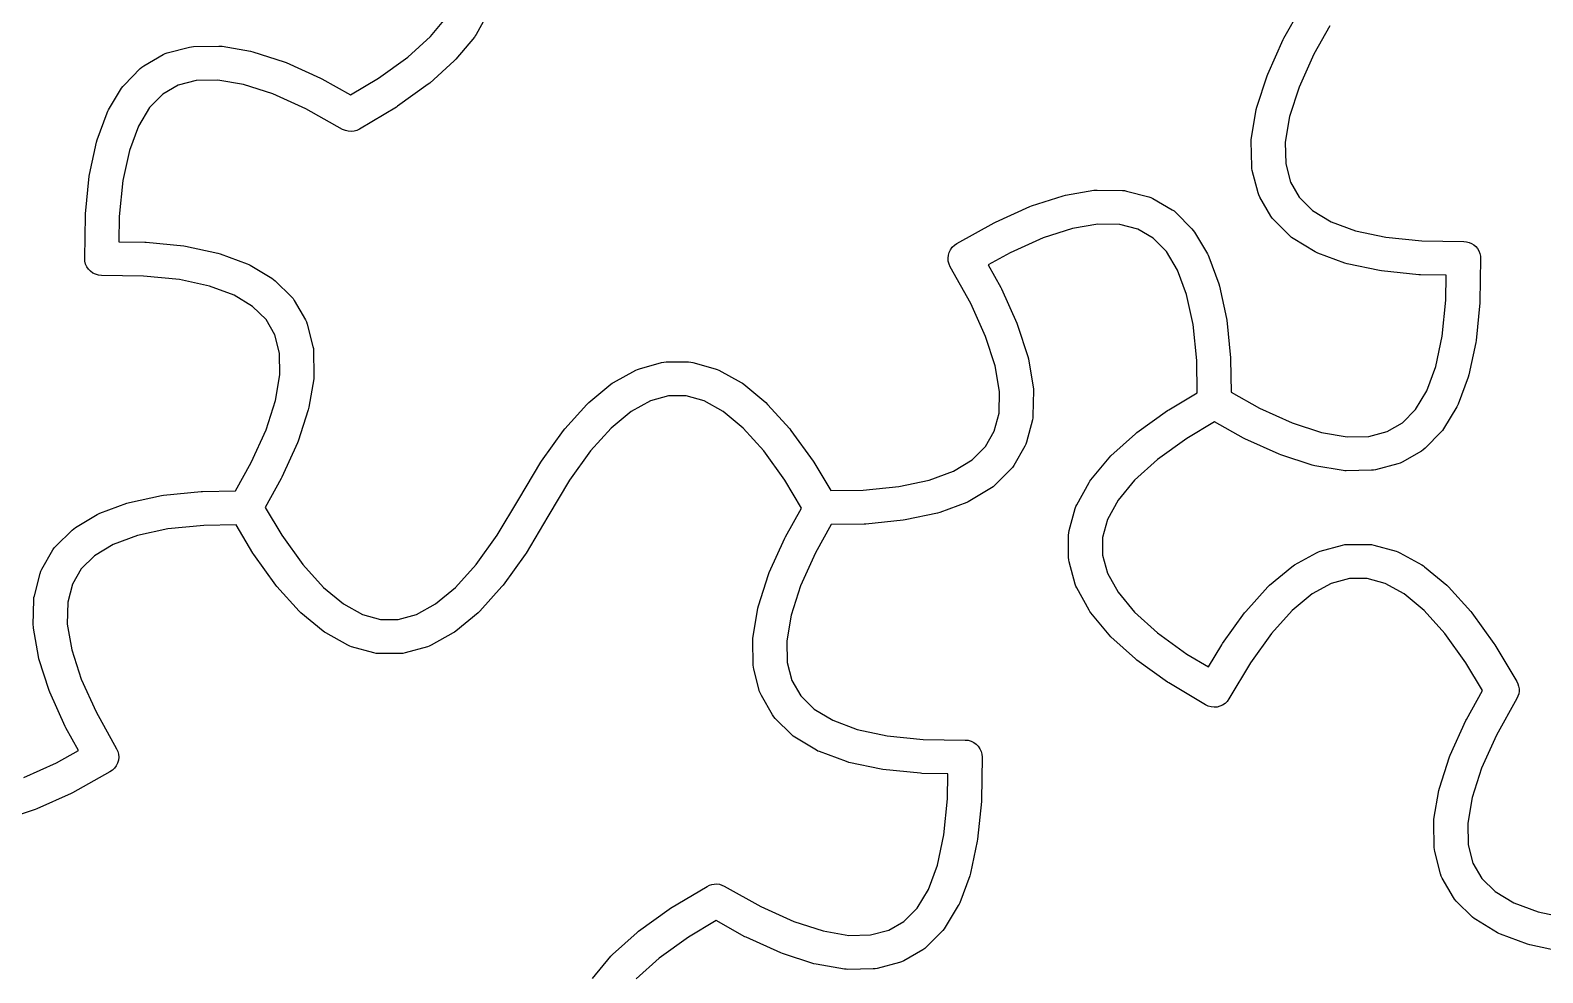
# Model space of a CAD drawing. Header units: millimetres. Extents: x 0 to 304, y 0 to 228.
# Drawn here: x 113.9 to 180.6, y 144.7 to 186.3 of the extents above; entities that cross this region are included whole.
import ezdxf

# ---------------------------------------------------------------- set-up
doc = ezdxf.new("R2010")
doc.units = ezdxf.units.MM
doc.layers.add('VISIBLE', color=7, linetype='CONTINUOUS')

msp = doc.modelspace()

# ---------------------------------------------------------------- linework, layer by layer
at = {"layer": 'VISIBLE'}
for p, q in [((131.563101, 186.023803), (132.294908, 186.906246)), ((134.115073, 187.099931), (133.574008, 186.11954)), ((169.220255, 185.947532), (169.930375, 187.220415)), ((171.240314, 186.489622), (170.545789, 185.244692)), ((119.94414, 185.300954), (120.929351, 185.557382)), ((120.929351, 185.557382), (121.01586, 185.57454)), ((121.01586, 185.57454), (121.103785, 185.581425)), ((121.103785, 185.581425), (122.223361, 185.603044)), ((122.223361, 185.603044), (122.293831, 185.601091)), ((122.293831, 185.601091), (122.363806, 185.59253)), ((122.363806, 185.59253), (123.617147, 185.378995)), ((130.552023, 185.111673), (131.563101, 186.023803)), ((133.49468, 186.003168), (132.683082, 185.024511)), ((133.537082, 186.059488), (133.49468, 186.003168)), ((133.574008, 186.11954), (133.537082, 186.059488)), ((168.506617, 184.37133), (169.191504, 185.890398)), ((169.191504, 185.890398), (169.220255, 185.947532)), ((118.907808, 184.733766), (119.758054, 185.224655)), ((119.758054, 185.224655), (119.848528, 185.269071)), ((119.848528, 185.269071), (119.94414, 185.300954)), ((123.617147, 185.378995), (123.722263, 185.353162)), ((123.722263, 185.353162), (125.108767, 184.904125)), ((125.108767, 184.904125), (125.185949, 184.874332)), ((129.258975, 184.181452), (130.552023, 185.111673)), ((132.608153, 184.946394), (131.526023, 183.970165)), ((132.683082, 185.024511), (132.608153, 184.946394)), ((170.545789, 185.244692), (169.891087, 183.792574)), ((118.03401, 183.885756), (118.748688, 184.61076)), ((118.748688, 184.61076), (118.824106, 184.677621)), ((118.824106, 184.677621), (118.907808, 184.733766)), ((125.185949, 184.874332), (126.705016, 184.189446)), ((168.027787, 182.907644), (168.476825, 184.294149)), ((168.476825, 184.294149), (168.506617, 184.37133)), ((117.34746, 182.787941), (117.925972, 183.746713)), ((117.925972, 183.746713), (117.975896, 183.819416)), ((117.975896, 183.819416), (118.03401, 183.885756)), ((120.420172, 183.874879), (119.74569, 183.485466)), ((121.221383, 184.083416), (120.420172, 183.874879)), ((122.181603, 184.101958), (121.221383, 184.083416)), ((123.311725, 183.909416), (122.181603, 184.101958)), ((124.607192, 183.489862), (123.311725, 183.909416)), ((126.705016, 184.189446), (126.762151, 184.160694)), ((126.762151, 184.160694), (128.035034, 183.450574)), ((128.035034, 183.450574), (129.258975, 184.181452)), ((131.461631, 183.91822), (130.108968, 182.945112)), ((131.526023, 183.970165), (131.461631, 183.91822)), ((169.891087, 183.792574), (169.471533, 182.497106)), ((119.164486, 182.895866), (118.668318, 182.073562)), ((119.74569, 183.485466), (119.164486, 182.895866)), ((126.059311, 182.83516), (124.607192, 183.489862)), ((130.055501, 182.910008), (128.432306, 181.940715)), ((130.108968, 182.945112), (130.055501, 182.910008)), ((168.001954, 182.802528), (168.027787, 182.907644)), ((116.8446, 181.468863), (117.286343, 182.661056)), ((117.286343, 182.661056), (117.313917, 182.725936)), ((117.313917, 182.725936), (117.34746, 182.787941)), ((127.682387, 181.929673), (126.059311, 182.83516)), ((167.788419, 181.549187), (168.001954, 182.802528)), ((169.471533, 182.497106), (169.278991, 181.366985)), ((118.668318, 182.073562), (118.270003, 180.998577)), ((127.801673, 181.876173), (127.682387, 181.929673)), ((127.928436, 181.844199), (127.801673, 181.876173)), ((128.058826, 181.834724), (127.928436, 181.844199)), ((128.18888, 181.848034), (128.058826, 181.834724)), ((128.314647, 181.883726), (128.18888, 181.848034)), ((128.432306, 181.940715), (128.314647, 181.883726)), ((167.779858, 181.479212), (167.788419, 181.549187)), ((116.510039, 179.939647), (116.814414, 181.364913)), ((116.814414, 181.364913), (116.8446, 181.468863)), ((118.270003, 180.998577), (117.985614, 179.666892)), ((167.777905, 181.408742), (167.779858, 181.479212)), ((167.799525, 180.289166), (167.777905, 181.408742)), ((169.278991, 181.366985), (169.297533, 180.406764)), ((167.806409, 180.201241), (167.799525, 180.289166)), ((169.297533, 180.406764), (169.50607, 179.605553)), ((116.330845, 178.199915), (116.49725, 179.857909)), ((116.49725, 179.857909), (116.510039, 179.939647)), ((117.985614, 179.666892), (117.826543, 178.081969)), ((167.823567, 180.114732), (167.806409, 180.201241)), ((168.079995, 179.129521), (167.823567, 180.114732)), ((169.50607, 179.605553), (169.895483, 178.931071)), ((158.088278, 178.554125), (159.474782, 179.003162)), ((159.474782, 179.003162), (159.579898, 179.028995)), ((159.579898, 179.028995), (160.833239, 179.24253)), ((160.833239, 179.24253), (160.903214, 179.251091)), ((160.903214, 179.251091), (160.973684, 179.253044)), ((160.973684, 179.253044), (162.093261, 179.231425)), ((162.093261, 179.231425), (162.181185, 179.22454)), ((162.181185, 179.22454), (162.267694, 179.207382)), ((162.267694, 179.207382), (163.252905, 178.950954)), ((163.252905, 178.950954), (163.348518, 178.919071)), ((163.348518, 178.919071), (163.438992, 178.874655)), ((168.111878, 179.033909), (168.079995, 179.129521)), ((168.156294, 178.943435), (168.111878, 179.033909)), ((168.647183, 178.093189), (168.156294, 178.943435)), ((169.895483, 178.931071), (170.485083, 178.349867)), ((156.492029, 177.839446), (158.011096, 178.524332)), ((158.011096, 178.524332), (158.088278, 178.554125)), ((163.438992, 178.874655), (164.289237, 178.383766)), ((164.289237, 178.383766), (164.372939, 178.327621)), ((164.372939, 178.327621), (164.448357, 178.26076)), ((164.448357, 178.26076), (165.163036, 177.535756)), ((170.485083, 178.349867), (171.307387, 177.853699)), ((116.299343, 176.245685), (116.327177, 178.136059)), ((116.327177, 178.136059), (116.330845, 178.199915)), ((117.826543, 178.081969), (117.810222, 176.973519)), ((154.783865, 176.889612), (156.434894, 177.810694)), ((156.434894, 177.810694), (156.492029, 177.839446)), ((159.88532, 177.559416), (158.589853, 177.139862)), ((161.015442, 177.751958), (159.88532, 177.559416)), ((161.975662, 177.733416), (161.015442, 177.751958)), ((162.776873, 177.524879), (161.975662, 177.733416)), ((168.703328, 178.009488), (168.647183, 178.093189)), ((168.770189, 177.93407), (168.703328, 178.009488)), ((169.495193, 177.219391), (168.770189, 177.93407)), ((171.307387, 177.853699), (172.382373, 177.455385)), ((117.810222, 176.973519), (118.950678, 176.956727)), ((118.950678, 176.956727), (119.014534, 176.953059)), ((119.014534, 176.953059), (120.672528, 176.786654)), ((154.675682, 176.816211), (154.783865, 176.889612)), ((158.589853, 177.139862), (157.137734, 176.48516)), ((163.451356, 177.135466), (162.776873, 177.524879)), ((164.032559, 176.545866), (163.451356, 177.135466)), ((165.163036, 177.535756), (165.221149, 177.469416)), ((165.221149, 177.469416), (165.271074, 177.396713)), ((165.271074, 177.396713), (165.849585, 176.437941)), ((169.561533, 177.161277), (169.495193, 177.219391)), ((169.634236, 177.111353), (169.561533, 177.161277)), ((170.593008, 176.532841), (169.634236, 177.111353)), ((172.382373, 177.455385), (173.714057, 177.170995)), ((173.714057, 177.170995), (175.29898, 177.011924)), ((175.29898, 177.011924), (177.157349, 176.984561)), ((177.157349, 176.984561), (177.274526, 176.973601)), ((177.274526, 176.973601), (177.388546, 176.944445)), ((177.388546, 176.944445), (177.496601, 176.897812)), ((177.496601, 176.897812), (177.596031, 176.834849)), ((116.308818, 176.115295), (116.299343, 176.245685)), ((120.672528, 176.786654), (120.754265, 176.773865)), ((120.754265, 176.773865), (122.179532, 176.46949)), ((122.179532, 176.46949), (122.283482, 176.439304)), ((122.283482, 176.439304), (123.475674, 175.997561)), ((154.399343, 176.245685), (154.412653, 176.375739)), ((154.408818, 176.115295), (154.399343, 176.245685)), ((154.412653, 176.375739), (154.448345, 176.501506)), ((154.448345, 176.501506), (154.505334, 176.619165)), ((154.505334, 176.619165), (154.581888, 176.72514)), ((154.581888, 176.72514), (154.675682, 176.816211)), ((157.137734, 176.48516), (156.169628, 175.94507)), ((164.528727, 175.723562), (164.032559, 176.545866)), ((165.849585, 176.437941), (165.883129, 176.375936)), ((165.883129, 176.375936), (165.910702, 176.311056)), ((165.910702, 176.311056), (166.352445, 175.118863)), ((170.655013, 176.499298), (170.593008, 176.532841)), ((170.719893, 176.471724), (170.655013, 176.499298)), ((171.912086, 176.029981), (170.719893, 176.471724)), ((177.596031, 176.834849), (177.684387, 176.757107)), ((177.684387, 176.757107), (177.759494, 176.666501)), ((177.759494, 176.666501), (177.819502, 176.56526)), ((177.819502, 176.56526), (177.862934, 176.455879)), ((177.862934, 176.455879), (177.88872, 176.34105)), ((177.896225, 176.223601), (177.868391, 174.333226)), ((177.88872, 176.34105), (177.896225, 176.223601)), ((116.340792, 175.988531), (116.308818, 176.115295)), ((116.394292, 175.869246), (116.340792, 175.988531)), ((116.467693, 175.761063), (116.394292, 175.869246)), ((116.558764, 175.667269), (116.467693, 175.761063)), ((116.664739, 175.590715), (116.558764, 175.667269)), ((116.782398, 175.533726), (116.664739, 175.590715)), ((123.475674, 175.997561), (123.540555, 175.969987)), ((123.540555, 175.969987), (123.60256, 175.936444)), ((123.60256, 175.936444), (124.561332, 175.357932)), ((154.440792, 175.988531), (154.408818, 176.115295)), ((154.494292, 175.869246), (154.440792, 175.988531)), ((155.399779, 174.24617), (154.494292, 175.869246)), ((156.169628, 175.94507), (156.725313, 174.94901)), ((164.927042, 174.648577), (164.528727, 175.723562)), ((172.016036, 175.999795), (171.912086, 176.029981)), ((173.441303, 175.69542), (172.016036, 175.999795)), ((173.52304, 175.682631), (173.441303, 175.69542)), ((175.181034, 175.516226), (173.52304, 175.682631)), ((116.908165, 175.498034), (116.782398, 175.533726)), ((117.038219, 175.484724), (116.908165, 175.498034)), ((118.896588, 175.457361), (117.038219, 175.484724)), ((120.481511, 175.29829), (118.896588, 175.457361)), ((121.813195, 175.0139), (120.481511, 175.29829)), ((122.888181, 174.615586), (121.813195, 175.0139)), ((124.561332, 175.357932), (124.634035, 175.308008)), ((124.634035, 175.308008), (124.700375, 175.249894)), ((124.700375, 175.249894), (125.425379, 174.535215)), ((156.725313, 174.94901), (156.754064, 174.891875)), ((156.754064, 174.891875), (157.438951, 173.372808)), ((166.352445, 175.118863), (166.382632, 175.014913)), ((166.382632, 175.014913), (166.687006, 173.589647)), ((175.24489, 175.512558), (175.181034, 175.516226)), ((176.385346, 175.495766), (175.24489, 175.512558)), ((176.369025, 174.387316), (176.385346, 175.495766)), ((123.710485, 174.119418), (122.888181, 174.615586)), ((125.425379, 174.535215), (125.49224, 174.459797)), ((125.49224, 174.459797), (125.548385, 174.376096)), ((125.548385, 174.376096), (126.039274, 173.52585)), ((156.054481, 172.794051), (155.399779, 174.24617)), ((165.211431, 173.316892), (164.927042, 174.648577)), ((176.209954, 172.802393), (176.369025, 174.387316)), ((177.864723, 174.26937), (177.698318, 172.611376)), ((177.868391, 174.333226), (177.864723, 174.26937)), ((124.300085, 173.538214), (123.710485, 174.119418)), ((166.687006, 173.589647), (166.699796, 173.507909)), ((124.689498, 172.863732), (124.300085, 173.538214)), ((126.039274, 173.52585), (126.08369, 173.435376)), ((126.08369, 173.435376), (126.115573, 173.339764)), ((126.115573, 173.339764), (126.372001, 172.354553)), ((157.438951, 173.372808), (157.468743, 173.295626)), ((157.468743, 173.295626), (157.917781, 171.909121)), ((165.370502, 171.731969), (165.211431, 173.316892)), ((166.699796, 173.507909), (166.8662, 171.849915)), ((124.898035, 172.062521), (124.689498, 172.863732)), ((126.372001, 172.354553), (126.389159, 172.268044)), ((126.389159, 172.268044), (126.396043, 172.180119)), ((156.474035, 171.498584), (156.054481, 172.794051)), ((175.925564, 171.470709), (176.209954, 172.802393)), ((177.685529, 172.529639), (177.381154, 171.104372)), ((177.698318, 172.611376), (177.685529, 172.529639)), ((124.916577, 171.102301), (124.898035, 172.062521)), ((126.396043, 172.180119), (126.417663, 171.060543)), ((140.777635, 171.369804), (141.759067, 171.640337)), ((141.759067, 171.640337), (141.857811, 171.660531)), ((141.857811, 171.660531), (141.958372, 171.667303)), ((141.958372, 171.667303), (142.940151, 171.667303)), ((142.940151, 171.667303), (143.040711, 171.660531)), ((143.040711, 171.660531), (143.139456, 171.640337)), ((143.139456, 171.640337), (144.120887, 171.369804)), ((157.917781, 171.909121), (157.943613, 171.804005)), ((157.943613, 171.804005), (158.157149, 170.550665)), ((165.39149, 170.306566), (165.370502, 171.731969)), ((166.8662, 171.849915), (166.869868, 171.786059)), ((166.869868, 171.786059), (166.891328, 170.32865)), ((124.724035, 169.972179), (124.916577, 171.102301)), ((126.407149, 170.920098), (126.193613, 169.666757)), ((126.41571, 170.990073), (126.407149, 170.920098)), ((126.417663, 171.060543), (126.41571, 170.990073)), ((139.634159, 170.762344), (140.61455, 171.303409)), ((140.61455, 171.303409), (140.694137, 171.341409)), ((140.694137, 171.341409), (140.777635, 171.369804)), ((144.120887, 171.369804), (144.204385, 171.341409)), ((144.204385, 171.341409), (144.283973, 171.303409)), ((144.283973, 171.303409), (145.264364, 170.762344)), ((156.666577, 170.368462), (156.474035, 171.498584)), ((175.52725, 170.395723), (175.925564, 171.470709)), ((177.350968, 171.000422), (176.909225, 169.808229)), ((177.381154, 171.104372), (177.350968, 171.000422)), ((138.53913, 169.871418), (139.517787, 170.683016)), ((139.517787, 170.683016), (139.574107, 170.725418)), ((139.574107, 170.725418), (139.634159, 170.762344)), ((145.264364, 170.762344), (145.324416, 170.725418)), ((145.324416, 170.725418), (145.380736, 170.683016)), ((145.380736, 170.683016), (146.359393, 169.871418)), ((156.648035, 169.408241), (156.666577, 170.368462)), ((158.167663, 170.41022), (158.146043, 169.290643)), ((158.157149, 170.550665), (158.16571, 170.48069)), ((158.16571, 170.48069), (158.167663, 170.41022)), ((164.140067, 169.559278), (165.39149, 170.306566)), ((166.891328, 170.32865), (168.136257, 169.634125)), ((175.031082, 169.573419), (175.52725, 170.395723)), ((124.304481, 168.676711), (124.724035, 169.972179)), ((126.167781, 169.561641), (125.718743, 168.175136)), ((126.193613, 169.666757), (126.167781, 169.561641)), ((137.484783, 168.714359), (138.461013, 169.796489)), ((138.461013, 169.796489), (138.53913, 169.871418)), ((141.261711, 169.947296), (140.420865, 169.483244)), ((142.059849, 170.167303), (141.261711, 169.947296)), ((142.838674, 170.167303), (142.059849, 170.167303)), ((143.636811, 169.947296), (142.838674, 170.167303)), ((144.477658, 169.483244), (143.636811, 169.947296)), ((146.359393, 169.871418), (146.43751, 169.796489)), ((146.43751, 169.796489), (147.413739, 168.714359)), ((164.0866, 169.524173), (164.140067, 169.559278)), ((168.136257, 169.634125), (169.588375, 168.979423)), ((174.449878, 168.983819), (175.031082, 169.573419)), ((176.848108, 169.681344), (176.269596, 168.722572)), ((176.881651, 169.743349), (176.848108, 169.681344)), ((176.909225, 169.808229), (176.881651, 169.743349)), ((140.420865, 169.483244), (139.538422, 168.751437)), ((145.360101, 168.751437), (144.477658, 169.483244)), ((156.439498, 168.607031), (156.648035, 169.408241)), ((158.122001, 169.11621), (157.865573, 168.130998)), ((158.139159, 169.202718), (158.122001, 169.11621)), ((158.146043, 169.290643), (158.139159, 169.202718)), ((162.733937, 168.551065), (164.0866, 169.524173)), ((166.160534, 169.018711), (164.936593, 168.287833)), ((167.433417, 168.308591), (166.160534, 169.018711)), ((169.588375, 168.979423), (170.883843, 168.559869)), ((173.775396, 168.594406), (174.449878, 168.983819)), ((123.649779, 167.224593), (124.304481, 168.676711)), ((136.459731, 167.297304), (137.432838, 168.649967)), ((137.432838, 168.649967), (137.484783, 168.714359)), ((139.538422, 168.751437), (138.626291, 167.740359)), ((146.272231, 167.740359), (145.360101, 168.751437)), ((147.413739, 168.714359), (147.465684, 168.649967)), ((147.465684, 168.649967), (148.438792, 167.297304)), ((156.050085, 167.932548), (156.439498, 168.607031)), ((161.587415, 167.522891), (162.669545, 168.499121)), ((162.669545, 168.499121), (162.733937, 168.551065)), ((164.936593, 168.287833), (163.643545, 167.357613)), ((167.490551, 168.27984), (167.433417, 168.308591)), ((169.009619, 167.594953), (167.490551, 168.27984)), ((170.883843, 168.559869), (172.013965, 168.367327)), ((172.013965, 168.367327), (172.974185, 168.385869)), ((172.974185, 168.385869), (173.775396, 168.594406)), ((176.161558, 168.583529), (175.446879, 167.858525)), ((176.219672, 168.649869), (176.161558, 168.583529)), ((176.269596, 168.722572), (176.219672, 168.649869)), ((125.688951, 168.097955), (125.004064, 166.578887)), ((125.718743, 168.175136), (125.688951, 168.097955)), ((138.626291, 167.740359), (137.69607, 166.447311)), ((147.202452, 166.447311), (146.272231, 167.740359)), ((155.460485, 167.351345), (156.050085, 167.932548)), ((157.789274, 167.944912), (157.298385, 167.094667)), ((157.83369, 168.035386), (157.789274, 167.944912)), ((157.865573, 168.130998), (157.83369, 168.035386)), ((169.0868, 167.565161), (169.009619, 167.594953)), ((170.473305, 167.116123), (169.0868, 167.565161)), ((175.28776, 167.735519), (174.437514, 167.24463)), ((175.371461, 167.791664), (175.28776, 167.735519)), ((175.446879, 167.858525), (175.371461, 167.791664)), ((122.955254, 165.979664), (123.649779, 167.224593)), ((135.455334, 165.620642), (136.424626, 167.243837)), ((136.424626, 167.243837), (136.459731, 167.297304)), ((148.438792, 167.297304), (148.473896, 167.243837)), ((148.473896, 167.243837), (149.221185, 165.992414)), ((154.638181, 166.855176), (155.460485, 167.351345)), ((157.175379, 166.935547), (156.450375, 166.220868)), ((157.24224, 167.010965), (157.175379, 166.935547)), ((157.298385, 167.094667), (157.24224, 167.010965)), ((160.700888, 166.466117), (161.512485, 167.444774)), ((161.512485, 167.444774), (161.587415, 167.522891)), ((163.643545, 167.357613), (162.632467, 166.445482)), ((170.578421, 167.09029), (170.473305, 167.116123)), ((171.831762, 166.876755), (170.578421, 167.09029)), ((171.901737, 166.868194), (171.831762, 166.876755)), ((171.972207, 166.866241), (171.901737, 166.868194)), ((173.091783, 166.887861), (171.972207, 166.866241)), ((173.179708, 166.894745), (173.091783, 166.887861)), ((173.266217, 166.911903), (173.179708, 166.894745)), ((174.251428, 167.168331), (173.266217, 166.911903)), ((174.34704, 167.200214), (174.251428, 167.168331)), ((174.437514, 167.24463), (174.34704, 167.200214)), ((124.975313, 166.521753), (124.265193, 165.24887)), ((125.004064, 166.578887), (124.975313, 166.521753)), ((137.69607, 166.447311), (136.743189, 164.851598)), ((147.93333, 165.22337), (147.202452, 166.447311)), ((152.231511, 166.172473), (153.563195, 166.456862)), ((153.563195, 166.456862), (154.638181, 166.855176)), ((156.450375, 166.220868), (156.384035, 166.162755)), ((160.080495, 165.369354), (160.62156, 166.349745)), ((160.62156, 166.349745), (160.658486, 166.409797)), ((160.658486, 166.409797), (160.700888, 166.466117)), ((162.632467, 166.445482), (161.90066, 165.563039)), ((118.26899, 165.470968), (119.694257, 165.775342)), ((119.694257, 165.775342), (119.775995, 165.788132)), ((119.775995, 165.788132), (121.433989, 165.954536)), ((121.433989, 165.954536), (121.497845, 165.958204)), ((121.497845, 165.958204), (122.955254, 165.979664)), ((134.502452, 164.024929), (135.455334, 165.620642)), ((149.221185, 165.992414), (150.646588, 166.013402)), ((150.646588, 166.013402), (152.231511, 166.172473)), ((155.35256, 165.534319), (155.290555, 165.500775)), ((156.311332, 166.11283), (155.35256, 165.534319)), ((156.384035, 166.162755), (156.311332, 166.11283)), ((161.90066, 165.563039), (161.436608, 164.722192)), ((115.887191, 164.35941), (116.845962, 164.937921)), ((116.845962, 164.937921), (116.907968, 164.971465)), ((116.907968, 164.971465), (116.972848, 164.999038)), ((116.972848, 164.999038), (118.165041, 165.440781)), ((118.165041, 165.440781), (118.26899, 165.470968)), ((124.265193, 165.24887), (124.99607, 164.024929)), ((147.22321, 163.950487), (147.93333, 165.22337)), ((153.929532, 165.001272), (152.504265, 164.696898)), ((154.033482, 165.031459), (153.929532, 165.001272)), ((155.225674, 165.473202), (154.033482, 165.031459)), ((155.290555, 165.500775), (155.225674, 165.473202)), ((159.743567, 164.224837), (160.014099, 165.206269)), ((160.014099, 165.206269), (160.042495, 165.289767)), ((160.042495, 165.289767), (160.080495, 165.369354)), ((115.023144, 163.536693), (115.748148, 164.251372)), ((115.748148, 164.251372), (115.814488, 164.309485)), ((115.814488, 164.309485), (115.887191, 164.35941)), ((119.967012, 164.299767), (118.635327, 164.015378)), ((121.551935, 164.458838), (119.967012, 164.299767)), ((122.977338, 164.479826), (121.551935, 164.458838)), ((123.724626, 163.228403), (122.977338, 164.479826)), ((136.743189, 164.851598), (135.773896, 163.228403)), ((149.243269, 164.492576), (148.548744, 163.247647)), ((150.700678, 164.514036), (149.243269, 164.492576)), ((150.764534, 164.517703), (150.700678, 164.514036)), ((152.422528, 164.684108), (150.764534, 164.517703)), ((152.504265, 164.696898), (152.422528, 164.684108)), ((159.723373, 164.126092), (159.743567, 164.224837)), ((161.436608, 164.722192), (161.216601, 163.924055)), ((114.956283, 163.461275), (115.023144, 163.536693)), ((117.560342, 163.617063), (116.738038, 163.120895)), ((118.635327, 164.015378), (117.560342, 163.617063)), ((124.99607, 164.024929), (125.926291, 162.731881)), ((133.572231, 162.731881), (134.502452, 164.024929)), ((146.509572, 162.374285), (147.194458, 163.893352)), ((147.194458, 163.893352), (147.22321, 163.950487)), ((159.716601, 164.025532), (159.723373, 164.126092)), ((159.716601, 163.043753), (159.716601, 164.025532)), ((161.216601, 163.924055), (161.216601, 163.14523)), ((170.826158, 163.318327), (171.80759, 163.58886)), ((171.80759, 163.58886), (171.906334, 163.609054)), ((171.906334, 163.609054), (172.006895, 163.615826)), ((172.006895, 163.615826), (172.988673, 163.615826)), ((172.988673, 163.615826), (173.089234, 163.609054)), ((173.089234, 163.609054), (173.187978, 163.58886)), ((173.187978, 163.58886), (174.16941, 163.318327)), ((114.409248, 162.527328), (114.900138, 163.377573)), ((114.900138, 163.377573), (114.956283, 163.461275)), ((116.738038, 163.120895), (116.148438, 162.539692)), ((123.759731, 163.174936), (123.724626, 163.228403)), ((124.732838, 161.822273), (123.759731, 163.174936)), ((135.738792, 163.174936), (134.765684, 161.822273)), ((135.773896, 163.228403), (135.738792, 163.174936)), ((148.548744, 163.247647), (147.894042, 161.795528)), ((159.723373, 162.943193), (159.716601, 163.043753)), ((159.743567, 162.844448), (159.723373, 162.943193)), ((161.216601, 163.14523), (161.436608, 162.347093)), ((169.682681, 162.710866), (170.663073, 163.251932)), ((170.663073, 163.251932), (170.74266, 163.289932)), ((170.74266, 163.289932), (170.826158, 163.318327)), ((174.16941, 163.318327), (174.252908, 163.289932)), ((174.252908, 163.289932), (174.332495, 163.251932)), ((174.332495, 163.251932), (175.312887, 162.710866)), ((114.076522, 161.35603), (114.33295, 162.341241)), ((114.33295, 162.341241), (114.364833, 162.436854)), ((114.364833, 162.436854), (114.409248, 162.527328)), ((116.148438, 162.539692), (115.759025, 161.865209)), ((125.926291, 162.731881), (126.838422, 161.720803)), ((132.660101, 161.720803), (133.572231, 162.731881)), ((146.030742, 160.910599), (146.479779, 162.297103)), ((146.479779, 162.297103), (146.509572, 162.374285)), ((160.014099, 161.863016), (159.743567, 162.844448)), ((161.436608, 162.347093), (161.90066, 161.506246)), ((168.587652, 161.819941), (169.566309, 162.631539)), ((169.566309, 162.631539), (169.622629, 162.67394)), ((169.622629, 162.67394), (169.682681, 162.710866)), ((175.312887, 162.710866), (175.372939, 162.67394)), ((175.372939, 162.67394), (175.429258, 162.631539)), ((175.429258, 162.631539), (176.407916, 161.819941)), ((115.759025, 161.865209), (115.550488, 161.063998)), ((124.784783, 161.757881), (124.732838, 161.822273)), ((125.761013, 160.675751), (124.784783, 161.757881)), ((126.838422, 161.720803), (127.720865, 160.988996)), ((131.777658, 160.988996), (132.660101, 161.720803)), ((134.713739, 161.757881), (133.73751, 160.675751)), ((134.765684, 161.822273), (134.713739, 161.757881)), ((147.894042, 161.795528), (147.474488, 160.500061)), ((160.042495, 161.779519), (160.014099, 161.863016)), ((160.080495, 161.699931), (160.042495, 161.779519)), ((160.62156, 160.71954), (160.080495, 161.699931)), ((167.533306, 160.662881), (168.509535, 161.745011)), ((168.509535, 161.745011), (168.587652, 161.819941)), ((171.310234, 161.895819), (170.469388, 161.431767)), ((172.108371, 162.115826), (171.310234, 161.895819)), ((172.887197, 162.115826), (172.108371, 162.115826)), ((173.685334, 161.895819), (172.887197, 162.115826)), ((174.52618, 161.431767), (173.685334, 161.895819)), ((176.407916, 161.819941), (176.486033, 161.745011)), ((176.486033, 161.745011), (177.462262, 160.662881)), ((114.03086, 160.06202), (114.052479, 161.181597)), ((114.052479, 161.181597), (114.059364, 161.269521)), ((114.059364, 161.269521), (114.076522, 161.35603)), ((115.550488, 161.063998), (115.531946, 160.103778)), ((127.720865, 160.988996), (128.561711, 160.524944)), ((130.936811, 160.524944), (131.777658, 160.988996)), ((146.004909, 160.805483), (146.030742, 160.910599)), ((161.90066, 161.506246), (162.632467, 160.623803)), ((170.469388, 161.431767), (169.586945, 160.699959)), ((175.408623, 160.699959), (174.52618, 161.431767)), ((125.83913, 160.600821), (125.761013, 160.675751)), ((126.817787, 159.789224), (125.83913, 160.600821)), ((128.561711, 160.524944), (129.359849, 160.304936)), ((129.359849, 160.304936), (130.138674, 160.304936)), ((130.138674, 160.304936), (130.936811, 160.524944)), ((133.659393, 160.600821), (132.680736, 159.789224)), ((133.73751, 160.675751), (133.659393, 160.600821)), ((145.791374, 159.552142), (146.004909, 160.805483)), ((147.474488, 160.500061), (147.281946, 159.369939)), ((160.658486, 160.659488), (160.62156, 160.71954)), ((160.700888, 160.603168), (160.658486, 160.659488)), ((161.512485, 159.624511), (160.700888, 160.603168)), ((162.632467, 160.623803), (163.643545, 159.711673)), ((166.508253, 159.245826), (167.481361, 160.598489)), ((167.481361, 160.598489), (167.533306, 160.662881)), ((169.586945, 160.699959), (168.674814, 159.688881)), ((176.320754, 159.688881), (175.408623, 160.699959)), ((177.462262, 160.662881), (177.514207, 160.598489)), ((177.514207, 160.598489), (178.487315, 159.245826)), ((114.032813, 159.99155), (114.03086, 160.06202)), ((114.041374, 159.921575), (114.032813, 159.99155)), ((114.254909, 158.668234), (114.041374, 159.921575)), ((115.531946, 160.103778), (115.724488, 158.973656)), ((126.874107, 159.746822), (126.817787, 159.789224)), ((126.934159, 159.709896), (126.874107, 159.746822)), ((127.91455, 159.168831), (126.934159, 159.709896)), ((132.564364, 159.709896), (131.583973, 159.168831)), ((132.624416, 159.746822), (132.564364, 159.709896)), ((132.680736, 159.789224), (132.624416, 159.746822)), ((145.782813, 159.482167), (145.791374, 159.552142)), ((161.587415, 159.546394), (161.512485, 159.624511)), ((162.669545, 158.570165), (161.587415, 159.546394)), ((163.643545, 159.711673), (164.936593, 158.781452)), ((168.674814, 159.688881), (167.744593, 158.395833)), ((177.250975, 158.395833), (176.320754, 159.688881)), ((115.724488, 158.973656), (116.144042, 157.678189)), ((127.994137, 159.130831), (127.91455, 159.168831)), ((128.077635, 159.102435), (127.994137, 159.130831)), ((129.059067, 158.831903), (128.077635, 159.102435)), ((131.420887, 159.102435), (130.439456, 158.831903)), ((131.504385, 159.130831), (131.420887, 159.102435)), ((131.583973, 159.168831), (131.504385, 159.130831)), ((145.78086, 159.411697), (145.782813, 159.482167)), ((145.802479, 158.292121), (145.78086, 159.411697)), ((147.281946, 159.369939), (147.300488, 158.409719)), ((165.888378, 158.213092), (166.473149, 159.19236)), ((166.473149, 159.19236), (166.508253, 159.245826)), ((178.487315, 159.245826), (178.522419, 159.19236)), ((178.522419, 159.19236), (179.491712, 157.569165)), ((114.280742, 158.563118), (114.254909, 158.668234)), ((114.729779, 157.176614), (114.280742, 158.563118)), ((129.157811, 158.811709), (129.059067, 158.831903)), ((129.258372, 158.804936), (129.157811, 158.811709)), ((130.240151, 158.804936), (129.258372, 158.804936)), ((130.340711, 158.811709), (130.240151, 158.804936)), ((130.439456, 158.831903), (130.340711, 158.811709)), ((145.809364, 158.204196), (145.802479, 158.292121)), ((145.826522, 158.117687), (145.809364, 158.204196)), ((147.300488, 158.409719), (147.509025, 157.608508)), ((162.733937, 158.51822), (162.669545, 158.570165)), ((164.0866, 157.545112), (162.733937, 158.51822)), ((164.936593, 158.781452), (165.888378, 158.213092)), ((167.744593, 158.395833), (166.791712, 156.800121)), ((177.981852, 157.171892), (177.250975, 158.395833)), ((116.144042, 157.678189), (116.798744, 156.22607)), ((146.08295, 157.132476), (145.826522, 158.117687)), ((147.509025, 157.608508), (147.898438, 156.934026)), ((164.140067, 157.510008), (164.0866, 157.545112)), ((179.491712, 157.569165), (179.541829, 157.468897)), ((114.759572, 157.099432), (114.729779, 157.176614)), ((115.444458, 155.580365), (114.759572, 157.099432)), ((146.114833, 157.036864), (146.08295, 157.132476)), ((146.159248, 156.94639), (146.114833, 157.036864)), ((146.650138, 156.096144), (146.159248, 156.94639)), ((147.898438, 156.934026), (148.488038, 156.352822)), ((165.763262, 156.540715), (164.140067, 157.510008)), ((177.271732, 155.89901), (177.981852, 157.171892)), ((179.549898, 156.920945), (179.502754, 156.819246)), ((179.541829, 157.468897), (179.576444, 157.36228)), ((179.581358, 157.028535), (179.549898, 156.920945)), ((179.576444, 157.36228), (179.594781, 157.251695)), ((179.596431, 157.139612), (179.581358, 157.028535)), ((179.594781, 157.251695), (179.596431, 157.139612)), ((116.798744, 156.22607), (117.704231, 154.602994)), ((148.488038, 156.352822), (149.310342, 155.856654)), ((165.880921, 156.483726), (165.763262, 156.540715)), ((166.006688, 156.448034), (165.880921, 156.483726)), ((166.136742, 156.434724), (166.006688, 156.448034)), ((166.267132, 156.444199), (166.136742, 156.434724)), ((166.393895, 156.476173), (166.267132, 156.444199)), ((166.513181, 156.529673), (166.393895, 156.476173)), ((166.621364, 156.603074), (166.513181, 156.529673)), ((166.715157, 156.694145), (166.621364, 156.603074)), ((166.791712, 156.800121), (166.715157, 156.694145)), ((179.502754, 156.819246), (178.597266, 155.19617)), ((115.47321, 155.52323), (115.444458, 155.580365)), ((116.028895, 154.52717), (115.47321, 155.52323)), ((146.706283, 156.012442), (146.650138, 156.096144)), ((146.773144, 155.937024), (146.706283, 156.012442)), ((147.498148, 155.222346), (146.773144, 155.937024)), ((149.310342, 155.856654), (150.385327, 155.458339)), ((176.558095, 154.322808), (177.242981, 155.841875)), ((177.242981, 155.841875), (177.271732, 155.89901)), ((147.564488, 155.164232), (147.498148, 155.222346)), ((147.637191, 155.114308), (147.564488, 155.164232)), ((148.595962, 154.535796), (147.637191, 155.114308)), ((150.385327, 155.458339), (151.717012, 155.17395)), ((151.717012, 155.17395), (153.301935, 155.014879)), ((153.301935, 155.014879), (155.160303, 154.987516)), ((155.160303, 154.987516), (155.290358, 154.974206)), ((155.290358, 154.974206), (155.416125, 154.938514)), ((155.416125, 154.938514), (155.533783, 154.881525)), ((155.533783, 154.881525), (155.639758, 154.804971)), ((178.597266, 155.19617), (177.942565, 153.744051)), ((115.060789, 153.98708), (116.028895, 154.52717)), ((117.704231, 154.602994), (117.757731, 154.483708)), ((117.757731, 154.483708), (117.789705, 154.356945)), ((117.79918, 154.226555), (117.78587, 154.096501)), ((117.789705, 154.356945), (117.79918, 154.226555)), ((148.657968, 154.502253), (148.595962, 154.535796)), ((148.722848, 154.474679), (148.657968, 154.502253)), ((149.915041, 154.032936), (148.722848, 154.474679)), ((155.639758, 154.804971), (155.73083, 154.711177)), ((155.73083, 154.711177), (155.804231, 154.602994)), ((155.804231, 154.602994), (155.857731, 154.483708)), ((155.857731, 154.483708), (155.889705, 154.356945)), ((155.89918, 154.226555), (155.871346, 152.336181)), ((155.889705, 154.356945), (155.89918, 154.226555)), ((176.079264, 152.859121), (176.528302, 154.245626)), ((176.528302, 154.245626), (176.558095, 154.322808)), ((113.60867, 153.332378), (115.060789, 153.98708)), ((117.414658, 153.582628), (115.763628, 152.661546)), ((117.522841, 153.656029), (117.414658, 153.582628)), ((117.616635, 153.7471), (117.522841, 153.656029)), ((117.693189, 153.853075), (117.616635, 153.7471)), ((117.750178, 153.970734), (117.693189, 153.853075)), ((117.78587, 154.096501), (117.750178, 153.970734)), ((150.01899, 154.00275), (149.915041, 154.032936)), ((151.444257, 153.698375), (150.01899, 154.00275)), ((151.525995, 153.685586), (151.444257, 153.698375)), ((153.183989, 153.519181), (151.525995, 153.685586)), ((153.247845, 153.515513), (153.183989, 153.519181)), ((177.942565, 153.744051), (177.523011, 152.448584)), ((154.388301, 153.498721), (153.247845, 153.515513)), ((154.371979, 152.390271), (154.388301, 153.498721)), ((176.053432, 152.754005), (176.079264, 152.859121)), ((115.706494, 152.632794), (114.187426, 151.947908)), ((115.763628, 152.661546), (115.706494, 152.632794)), ((154.212908, 150.805348), (154.371979, 152.390271)), ((155.867678, 152.272325), (155.701273, 150.614331)), ((155.871346, 152.336181), (155.867678, 152.272325)), ((175.839896, 151.500665), (176.053432, 152.754005)), ((177.523011, 152.448584), (177.330468, 151.318462)), ((114.110245, 151.918115), (112.72374, 151.469078)), ((114.187426, 151.947908), (114.110245, 151.918115)), ((175.829382, 151.36022), (175.831335, 151.43069)), ((175.851002, 150.240643), (175.829382, 151.36022)), ((175.831335, 151.43069), (175.839896, 151.500665)), ((177.330468, 151.318462), (177.349011, 150.358241)), ((153.928519, 149.473663), (154.212908, 150.805348)), ((155.688483, 150.532593), (155.384109, 149.107326)), ((155.701273, 150.614331), (155.688483, 150.532593)), ((175.857886, 150.152718), (175.851002, 150.240643)), ((177.349011, 150.358241), (177.557547, 149.557031)), ((175.875044, 150.06621), (175.857886, 150.152718)), ((176.131472, 149.080998), (175.875044, 150.06621)), ((177.557547, 149.557031), (177.94696, 148.882548)), ((153.530205, 148.398678), (153.928519, 149.473663)), ((155.353923, 149.003377), (154.912179, 147.811184)), ((155.384109, 149.107326), (155.353923, 149.003377)), ((176.163356, 148.985386), (176.131472, 149.080998)), ((176.207771, 148.894912), (176.163356, 148.985386)), ((176.69866, 148.044667), (176.207771, 148.894912)), ((177.94696, 148.882548), (178.536561, 148.301345)), ((142.143021, 147.562232), (143.766217, 148.531525)), ((143.766217, 148.531525), (143.866484, 148.581643)), ((143.866484, 148.581643), (143.973101, 148.616257)), ((143.973101, 148.616257), (144.083686, 148.634594)), ((144.083686, 148.634594), (144.195769, 148.636244)), ((144.195769, 148.636244), (144.306846, 148.621171)), ((144.306846, 148.621171), (144.414436, 148.589711)), ((144.414436, 148.589711), (144.516135, 148.542567)), ((144.516135, 148.542567), (146.139211, 147.63708)), ((153.034036, 147.576374), (153.530205, 148.398678)), ((178.536561, 148.301345), (179.358865, 147.805176)), ((140.736892, 146.55402), (142.089555, 147.527128)), ((142.089555, 147.527128), (142.143021, 147.562232)), ((146.139211, 147.63708), (147.59133, 146.982378)), ((152.452833, 146.986774), (153.034036, 147.576374)), ((154.851062, 147.684298), (154.272551, 146.725527)), ((154.884606, 147.746303), (154.851062, 147.684298)), ((154.912179, 147.811184), (154.884606, 147.746303)), ((176.754806, 147.960965), (176.69866, 148.044667)), ((176.821666, 147.885547), (176.754806, 147.960965)), ((177.54667, 147.170868), (176.821666, 147.885547)), ((179.358865, 147.805176), (180.43385, 147.406862)), ((144.163489, 147.021666), (142.939548, 146.290788)), ((145.436372, 146.311546), (144.163489, 147.021666)), ((147.59133, 146.982378), (148.886798, 146.562824)), ((151.77835, 146.597361), (152.452833, 146.986774)), ((177.61301, 147.112755), (177.54667, 147.170868)), ((177.685713, 147.06283), (177.61301, 147.112755)), ((178.644485, 146.484319), (177.685713, 147.06283)), ((180.43385, 147.406862), (181.765535, 147.122473)), ((139.59037, 145.525846), (140.6725, 146.502075)), ((140.6725, 146.502075), (140.736892, 146.55402)), ((142.939548, 146.290788), (141.6465, 145.360567)), ((145.493506, 146.282794), (145.436372, 146.311546)), ((147.012574, 145.597908), (145.493506, 146.282794)), ((148.886798, 146.562824), (150.016919, 146.370282)), ((150.016919, 146.370282), (150.97714, 146.388824)), ((150.97714, 146.388824), (151.77835, 146.597361)), ((154.164513, 146.586484), (153.449834, 145.86148)), ((154.222627, 146.652824), (154.164513, 146.586484)), ((154.272551, 146.725527), (154.222627, 146.652824)), ((178.70649, 146.450775), (178.644485, 146.484319)), ((178.771371, 146.423202), (178.70649, 146.450775)), ((179.963564, 145.981459), (178.771371, 146.423202)), ((139.51544, 145.447729), (139.59037, 145.525846)), ((147.089755, 145.568115), (147.012574, 145.597908)), ((148.47626, 145.119078), (147.089755, 145.568115)), ((153.290714, 145.738474), (152.440469, 145.247584)), ((153.374416, 145.794619), (153.290714, 145.738474)), ((153.449834, 145.86148), (153.374416, 145.794619)), ((180.067513, 145.951272), (179.963564, 145.981459)), ((181.49278, 145.646898), (180.067513, 145.951272)), ((138.703843, 144.469072), (139.51544, 145.447729)), ((141.6465, 145.360567), (140.635422, 144.448437)), ((148.581376, 145.093245), (148.47626, 145.119078)), ((149.834717, 144.87971), (148.581376, 145.093245)), ((149.904692, 144.871149), (149.834717, 144.87971)), ((149.975162, 144.869196), (149.904692, 144.871149)), ((151.094738, 144.890815), (149.975162, 144.869196)), ((151.182663, 144.8977), (151.094738, 144.890815)), ((151.269172, 144.914858), (151.182663, 144.8977)), ((152.254383, 145.171286), (151.269172, 144.914858)), ((152.349995, 145.203169), (152.254383, 145.171286)), ((152.440469, 145.247584), (152.349995, 145.203169))]:
    msp.add_line(p, q, dxfattribs=at)

doc.saveas('drawing.dxf')
